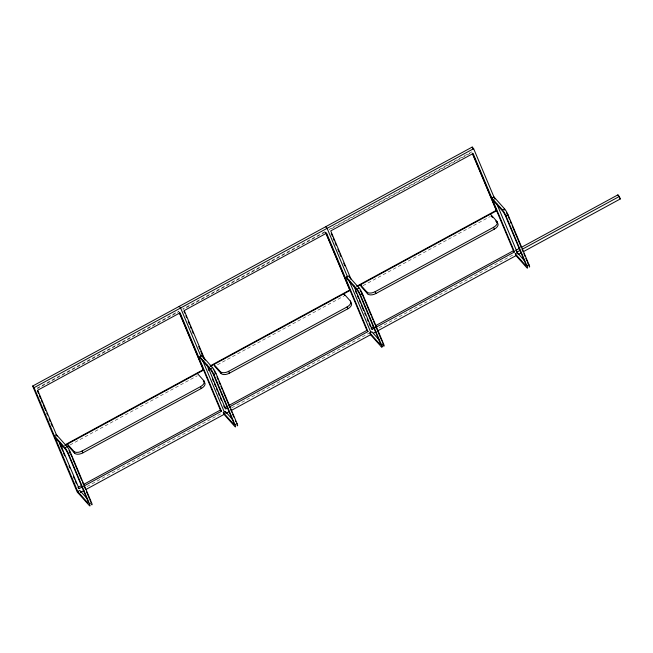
<?xml version="1.0" encoding="UTF-8"?>
<svg xmlns="http://www.w3.org/2000/svg" width="653" height="653" viewBox="0 0 653 653"><rect width="100%" height="100%" fill="white"/><g stroke="black" fill="none" stroke-linecap="round" stroke-linejoin="round"><path stroke-width="0.49" stroke-dasharray="3.27 2.45" d="M37.164 388.135L178.653 311.212L179.004 311.612L37.523 388.535M331.455 228.721L472.046 152.288L471.686 151.88L329.308 229.293L329.667 229.693M69.985 444.995L197.263 375.793M217.4 364.847L343.78 296.136M363.019 285.671L490.297 216.47M86.963 486.542L221.873 413.194M231.701 407.856L369.28 333.046M379.107 327.708L514.009 254.36M325.17 231.546L182.791 308.959L183.15 309.359L325.529 231.946L325.17 231.546"/><path stroke-width="0.98" d="M91.526 504.532A4.767 0.726 61.5 0 0 91.542 502.614L70.426 452.374A4.767 0.726 61.5 0 0 67.088 446.676L56.378 434.653L54.305 435.771L65.014 447.803A4.767 0.726 61.5 0 1 68.353 453.5L89.469 503.741A4.767 0.726 61.5 0 1 89.241 505.43L77.136 491.889L32.65 386.054L472.201 147.064L473.629 148.664L494.892 199.247M32.65 386.054L34.078 387.653L473.629 148.664M232.55 419.512L225.342 411.414L223.277 412.541L233.097 423.577A4.742 0.726 61.5 0 0 233.333 421.895L213.751 375.312A4.742 0.726 61.5 0 0 210.429 369.639L200.602 358.611L199.826 356.758L201.891 355.632L212.6 367.663A4.767 0.726 61.5 0 1 215.939 373.361L237.063 423.601A4.767 0.726 61.5 0 1 237.047 425.519M381.001 343.168L379.613 343.919A4.742 0.726 61.5 0 0 379.85 342.237L360.268 295.646A4.742 0.726 61.5 0 0 356.946 289.981L347.118 278.945L346.343 277.101L348.408 275.974L359.117 287.997A4.767 0.726 61.5 0 1 362.456 293.695L383.58 343.935A4.767 0.726 61.5 0 1 383.564 345.861M60.851 447.101L62.647 446.121M65.333 444.66L203.23 369.688L203.589 370.088L64.761 445.566M210.054 365.974L349.747 290.022L350.106 290.422L210.388 366.39M356.579 286.316L496.264 210.364L496.623 210.764L357.795 286.243M61.211 447.501L62.982 446.538M65.014 447.803L67.088 446.676M199.826 356.758L210.535 368.79L212.6 367.663M346.343 277.101L357.052 289.124L359.117 287.997M504.606 208.895L493.897 196.871L491.823 197.998L502.532 210.021L504.606 208.895A4.767 0.726 61.5 0 1 507.944 214.6L529.061 264.84A4.767 0.726 61.5 0 1 529.044 266.759M68.353 453.5L70.426 452.374M223.277 412.541L224.052 414.394L234.762 426.417A4.767 0.726 61.5 0 0 234.99 424.728L213.874 374.487L215.939 373.361M383.344 345.625L381.279 346.751A4.767 0.726 61.5 0 0 381.507 345.062L360.391 294.821L362.456 293.695M524.547 260.751L517.339 252.654L515.274 253.78L516.05 255.625L526.759 267.657A4.767 0.726 61.5 0 0 526.987 265.967L505.871 215.719L507.944 214.6M203.809 380.675L204.585 382.527A6.677 3.616 -22.8 0 1 201.287 388.478L82.915 452.839A6.677 3.616 -22.8 0 1 74.622 453.182L68.198 445.975L67.422 444.122L73.846 451.337A6.677 3.616 -22.8 0 0 82.139 450.994L200.512 386.633A6.677 3.616 -22.8 0 0 203.809 380.675L197.377 373.459M350.326 301.017L351.102 302.861A6.677 3.616 -22.8 0 1 347.804 308.82L229.432 373.181A6.677 3.616 -22.8 0 1 221.138 373.524L214.715 366.309L213.939 364.464L220.363 371.679A6.677 3.616 -22.8 0 0 228.656 371.328L347.029 306.967A6.677 3.616 -22.8 0 0 350.326 301.017L343.902 293.801L344.678 295.646M496.843 221.351L497.619 223.195A6.677 3.616 -22.8 0 1 494.321 229.154L375.948 293.515A6.677 3.616 -22.8 0 1 367.655 293.858L361.231 286.643L360.456 284.798L366.88 292.013A6.677 3.616 -22.8 0 0 375.173 291.671L493.546 227.309A6.677 3.616 -22.8 0 0 496.843 221.351L490.419 214.135M81.592 485.522L78.009 487.465L79.086 488.673L221.465 411.259L180.081 312.811L37.703 390.225L57.015 436.163M83.388 484.55L220.388 410.06L221.465 411.259M227.22 406.346L224.534 407.807L223.75 405.946M229.007 405.374L366.904 330.394L367.982 331.593L229.187 407.064M373.736 326.68L371.051 328.141L372.12 329.349L514.499 251.936L473.115 153.488L330.736 230.901L351.232 279.655M375.524 325.708L513.429 250.728L514.499 251.936M515.666 250.458L519.225 248.524M520.996 247.56L617.893 194.872L619.322 196.48L620.35 198.92L523.453 251.601M227.391 408.035L225.603 409.007L207.074 364.945M519.764 250.613L517.094 252.058L516.139 250.989M522.424 249.16L619.322 196.48M381.279 346.751L370.569 334.728L369.794 332.883L371.859 331.757L379.719 340.58M80.352 492.517L83.927 490.574M85.714 489.603L224.191 414.312M225.979 413.341L229.554 411.398M231.342 410.427L370.708 334.654M373.385 333.193L376.071 331.74M377.858 330.761L516.335 255.478M518.123 254.499L521.674 252.572M89.469 503.741L91.542 502.614M234.99 424.728L237.063 423.601M381.507 345.062L383.58 343.935M526.987 265.967L529.061 264.84M619.395 197.851L620.35 198.92M492.599 199.842L502.426 210.878A4.742 0.726 61.5 0 1 505.749 216.543L525.33 263.135A4.742 0.726 61.5 0 1 525.102 264.816L515.274 253.78M491.195 215.988L492.476 217.425M495.692 221.032L497.619 223.195M325.684 226.73L327.112 228.33L347.584 277.035M369.794 332.883L379.613 343.919M179.167 306.388L180.595 307.996L201.067 356.693M203.295 381.083L204.585 382.527M55.081 437.624L64.908 448.66A4.742 0.726 61.5 0 1 68.23 454.325L87.812 500.908A4.742 0.726 61.5 0 1 87.584 502.59L77.756 491.554L79.821 490.436L87.029 498.525M617.893 194.872L618.579 196.504M508.205 216.355L509.381 219.147M510.164 221.016L511.34 223.808M512.123 225.669L521.135 247.103M521.918 248.964L523.094 251.756M523.877 253.625L525.053 256.417M525.836 258.286L527.012 261.078M496.86 203.924L517.78 253.691M472.201 147.064L472.992 148.933M472.429 153.21L513.429 250.728M472.462 153.741L496.264 210.364M493.546 227.309L494.321 229.154M375.173 291.671L375.948 293.515M366.88 292.013L367.655 293.858M362.725 295.45L370.953 315.024M371.737 316.885L372.912 319.676M373.696 321.545L374.871 324.337M375.655 326.198L381.915 341.111M353.591 285.279L372.12 329.349M331.226 233.407L332.393 236.19M333.177 238.051L334.344 240.835M335.128 242.687L336.295 245.479M337.854 249.185L339.029 251.976M339.805 253.829L340.98 256.613M343.715 263.11L344.882 265.893M355.42 290.96L356.587 293.752M357.371 295.613L358.546 298.397M359.321 300.258L360.497 303.049M361.28 304.902L363.623 310.485M364.798 313.269L365.574 315.13M367.141 318.852L368.308 321.635M369.092 323.496L370.267 326.288M348.767 279.843L370.814 332.295M367.982 331.593L326.598 233.145L184.219 310.559L205.107 360.252M325.912 232.876L366.904 330.394M325.561 232.476L349.747 290.022M347.029 306.967L347.804 308.82M228.656 371.328L229.432 373.181M220.363 371.679L221.138 373.524M216.992 376.977L218.167 379.777M218.951 381.638L220.126 384.429M220.91 386.298L222.085 389.09M222.869 390.959L229.913 407.725M230.697 409.594L231.872 412.386M232.656 414.247L233.831 417.047M183.926 311.212L184.709 313.073M185.876 315.856L186.66 317.709M188.219 321.423L189.386 324.206M190.17 326.067L191.337 328.851M192.121 330.704L193.288 333.495M198.757 346.49L199.924 349.273M200.708 351.126L201.875 353.91M202.659 355.771L203.826 358.554M208.119 368.765L208.903 370.626M212.421 378.993L213.588 381.776M214.372 383.637L215.547 386.429M216.323 388.282L217.498 391.074M218.282 392.935L219.449 395.718M220.232 397.579L221.408 400.371M201.908 354.44L203.083 357.224M225.342 411.414L226.118 413.267M202.642 360.44L224.297 411.953M179.395 312.534L220.388 410.06M179.428 313.065L203.23 369.688M200.512 386.633L201.287 388.478M82.139 450.994L82.915 452.839M73.846 451.337L74.622 453.182M70.687 454.129L71.863 456.929M72.646 458.79L81.658 480.216M82.441 482.085L83.617 484.877M84.4 486.738L85.576 489.538M86.359 491.399L89.494 498.851M59.374 441.787L79.086 488.673M37.409 390.878L38.584 393.661M39.36 395.522L40.535 398.306M41.31 400.158L42.486 402.942M43.261 404.803L45.604 410.37M46.771 413.153L47.555 415.014M49.114 418.728L50.289 421.512M51.065 423.364L52.24 426.148M59.652 443.787L60.819 446.57M61.602 448.431L62.778 451.215M63.553 453.076L64.729 455.867M69.022 466.087L69.806 467.948M73.324 476.315L74.499 479.106M75.275 480.959L76.45 483.751M34.078 387.653L78.564 493.488M527.404 262.008A4.742 0.726 61.5 0 1 527.738 262.89M527.934 263.575A4.742 0.726 61.5 0 1 527.934 264.147M502.532 210.021A4.767 0.726 61.5 0 1 505.871 215.719M504.5 209.752A4.742 0.726 61.5 0 1 504.745 210.046M506.508 212.772A4.742 0.726 61.5 0 1 506.81 213.319M507.087 213.866A4.742 0.726 61.5 0 1 507.357 214.404M507.601 214.927A4.742 0.726 61.5 0 1 507.814 215.425M382.372 342.36A4.742 0.726 61.5 0 1 382.487 343.127M357.052 289.124A4.767 0.726 61.5 0 1 360.391 294.821M360.105 290.34A4.742 0.726 61.5 0 1 360.415 290.83M360.725 291.336A4.742 0.726 61.5 0 1 361.876 293.499M362.121 294.021A4.742 0.726 61.5 0 1 362.333 294.519M235.398 420.769A4.742 0.726 61.5 0 1 235.741 421.658M210.535 368.79A4.767 0.726 61.5 0 1 213.874 374.487M213.294 369.557A4.742 0.726 61.5 0 1 213.588 370.006M214.511 371.533A4.742 0.726 61.5 0 1 214.804 372.079M215.09 372.626A4.742 0.726 61.5 0 1 215.359 373.165M89.885 499.782A4.742 0.726 61.5 0 1 90.22 500.671M90.457 501.61A4.742 0.726 61.5 0 1 90.457 501.798M68.989 450.546A4.742 0.726 61.5 0 1 69.291 451.092M69.569 451.639A4.742 0.726 61.5 0 1 69.838 452.178"/></g></svg>
